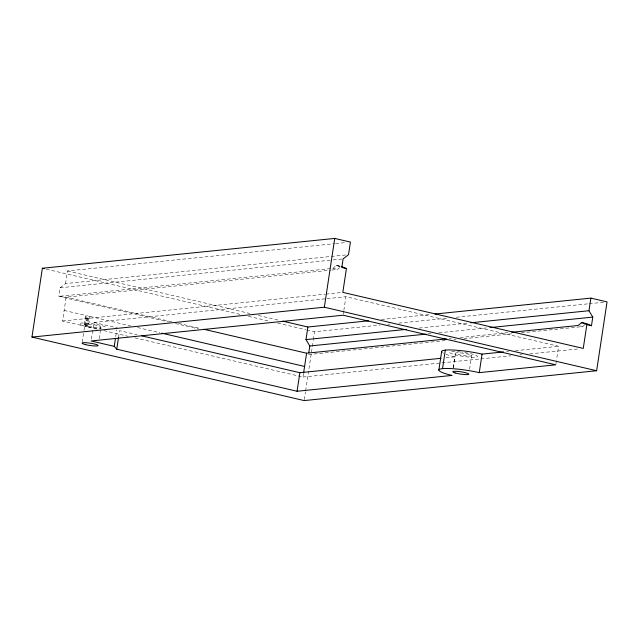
<?xml version="1.0" encoding="UTF-8"?>
<svg xmlns="http://www.w3.org/2000/svg" width="639" height="639" viewBox="0 0 639 639"><rect width="100%" height="100%" fill="white"/><g stroke="black" fill="none" stroke-linecap="round" stroke-linejoin="round"><path stroke-width="0.48" stroke-dasharray="3.19 2.4" d="M345.547 254.977L65.553 283.572L60.122 287.79L58.828 296.368L168.608 321.952M65.553 283.572L67.454 270.968L334.54 243.691M97.096 329.061L62.542 321.002L66.144 297.167L330.73 270.153M64.148 310.41L85.546 315.402L83.941 325.994L83.318 325.818A13.786 1.965 8.6 0 1 81.728 323.022A13.786 1.965 8.6 0 1 98.749 324.892A13.786 1.965 8.6 0 1 106.01 328.302M82.207 342.177L83.837 331.457M83.981 330.483L86.209 315.578L85.546 315.402M85.299 326.345L86.904 315.754L86.209 315.578M86.025 326.521L87.631 315.93L86.904 315.754M86.784 326.689L88.382 316.097L87.631 315.93M87.559 326.856L89.156 316.265L88.382 316.097M89.156 316.265L89.955 316.433L88.358 327.024A13.786 1.965 8.6 0 0 101.321 328.63M91.425 339.013L93.933 322.447L326.074 298.74M99.149 338.694L100.475 329.932M100.627 328.957L100.922 327.008M115.723 336.609L116.753 329.788M118.527 337.504L119.565 330.683L137.01 334.748M134.973 337.887L302.982 377.042L303.421 374.15M304.308 399.599L305.498 391.731M305.65 390.748L313.238 340.587M313.382 339.605L314.572 331.737L380.013 325.059M343.263 314.236L343.702 311.321M343.854 310.346L345.915 296.72L558.606 346.29L556.537 359.949M453.227 367.617L454.848 356.889A27.325 3.898 8.6 0 1 445.734 354.23M453.363 367.856L455.575 353.231M469.569 369.27L471.63 355.619M555.954 363.847L556.393 360.923M171.827 321.8L66.144 297.167L58.828 296.368L333.039 268.372L336.138 265.449L340.507 266.239M331.721 270.057L337.664 269.45L340.763 266.527M521.352 332.831L582.728 326.569L585.819 323.646M335.539 243.595L345.467 242.58M60.122 287.79L332.176 260.009M333.167 259.905L343.095 258.891M62.542 321.002L324.995 294.204M325.986 294.1L341.833 292.486M327.064 298.645L345.915 296.72M381.371 319.508L431.013 314.436M387.945 324.253L389.926 324.045M398.848 323.134L448.418 318.078M456.35 317.263L588.215 303.813M589.206 303.709L604.079 302.191M419.176 328.055L468.818 322.983M427.962 333.917L430.942 333.614M438.889 332.807L489.522 327.631M449.281 338.638L451.262 338.438M460.184 337.528L509.73 332.472M308.517 354.565L446.118 340.515M454.033 339.708L456.014 339.501M463.938 338.694L513.429 333.638M445.966 357.792L454.848 356.889M506.599 351.602L508.564 351.402M515.433 350.699L558.606 346.29M302.982 377.042L510.96 355.803M519.874 354.901L521.855 354.693M529.779 353.886L578.303 348.934M336.138 265.449L339.836 266.311M333.039 268.372L337.664 269.45M579.956 325.922L582.728 326.569M67.454 270.968L249.721 313.445M258.452 315.482L278.812 320.227M46.256 269.163L241.662 314.731M248.467 316.321L268.883 321.082M277.63 323.126L305.825 329.7M306.8 329.924L314.572 331.737M178.608 323.382L199.935 328.35M175.413 323.542L198.729 328.973M89.955 316.433L130.747 325.938M137.545 327.519L159.878 332.727M93.933 322.447L117.049 327.839M103.893 330.643L128.175 336.306M336.809 265.377L340.14 266.775M460.471 351.977A14.066 2.005 8.6 0 0 451.318 353.559L453.426 354.302A14.066 2.005 8.6 0 0 470.144 357.185A14.066 2.005 8.6 0 0 477.157 355.971L475.887 355.276A14.066 2.005 8.6 0 0 462.269 352.201M443.618 353.311A27.325 3.898 8.6 0 1 442.523 352.664M457.907 354.405A8.115 1.158 8.6 0 0 471.35 355.875A8.115 1.158 8.6 0 0 461.558 352.984A8.115 1.158 8.6 0 0 457.907 354.405M88.478 326.146A8.115 1.158 8.6 0 0 100.906 327.08A8.115 1.158 8.6 0 0 89.3 324.237A8.115 1.158 8.6 0 0 88.478 326.146"/><path stroke-width="0.96" d="M434.983 314.029L590.867 298.117L607.05 301.888L596.634 370.732L304.164 400.581L31.95 337.088L42.366 268.26L334.74 238.419L350.428 242.069L348.527 254.673L343.095 258.891L341.801 267.477L346.426 268.556L342.823 292.382L583.255 348.423L586.858 324.644L581.873 322.495L578.103 325.491L511.711 332.264M114.245 346.354L91.129 340.962L343.111 315.211L555.802 364.821L479.258 372.641L476.103 371.954A27.325 3.898 8.6 0 0 441.701 368.743A27.325 3.898 8.6 0 0 452.045 375.428L297.079 391.26L116.761 349.198L114.245 346.354L115.427 338.558M116.761 349.198L118.527 337.504M297.079 391.26L299.891 372.713L441.03 358.295M308.805 352.656L309.811 345.987L305.985 339.613L307.894 327.008L368.463 320.826M303.565 373.192L306.584 353.207L446.31 338.942M31.95 337.088L324.34 307.215L334.74 238.419M438.857 370.053L441.661 351.522M442.531 368.639L445.335 350.108M479.258 372.641L482.07 354.11L503.652 351.905M586.858 324.644L591.474 325.722L592.784 317.096L588.958 310.722L590.867 298.117M305.985 339.613L406.268 329.373M470.807 322.783L588.958 310.722M309.811 345.987L425.981 334.125M490.512 327.535L592.784 317.096M581.202 322.567L586.498 323.574L591.474 325.722M324.34 307.215L596.634 370.732M282.686 321.129L307.894 327.008M42.366 268.26L44.315 268.707M203.817 329.261L306.584 353.207M161.827 333.183L304.579 366.451M141.858 335.874L299.891 372.713M341.434 266.455L346.426 268.556M441.869 352.065A27.325 3.898 8.6 0 1 453.698 350.052A27.325 3.898 8.6 0 1 482.062 354.11M455.104 372.928A8.115 1.158 8.6 0 0 468.547 374.406A8.115 1.158 8.6 0 0 458.754 371.515A8.115 1.158 8.6 0 0 455.104 372.928M85.674 344.653A8.115 1.158 8.6 0 0 98.102 345.587A8.115 1.158 8.6 0 0 86.497 342.752A8.115 1.158 8.6 0 0 85.674 344.653"/></g></svg>
